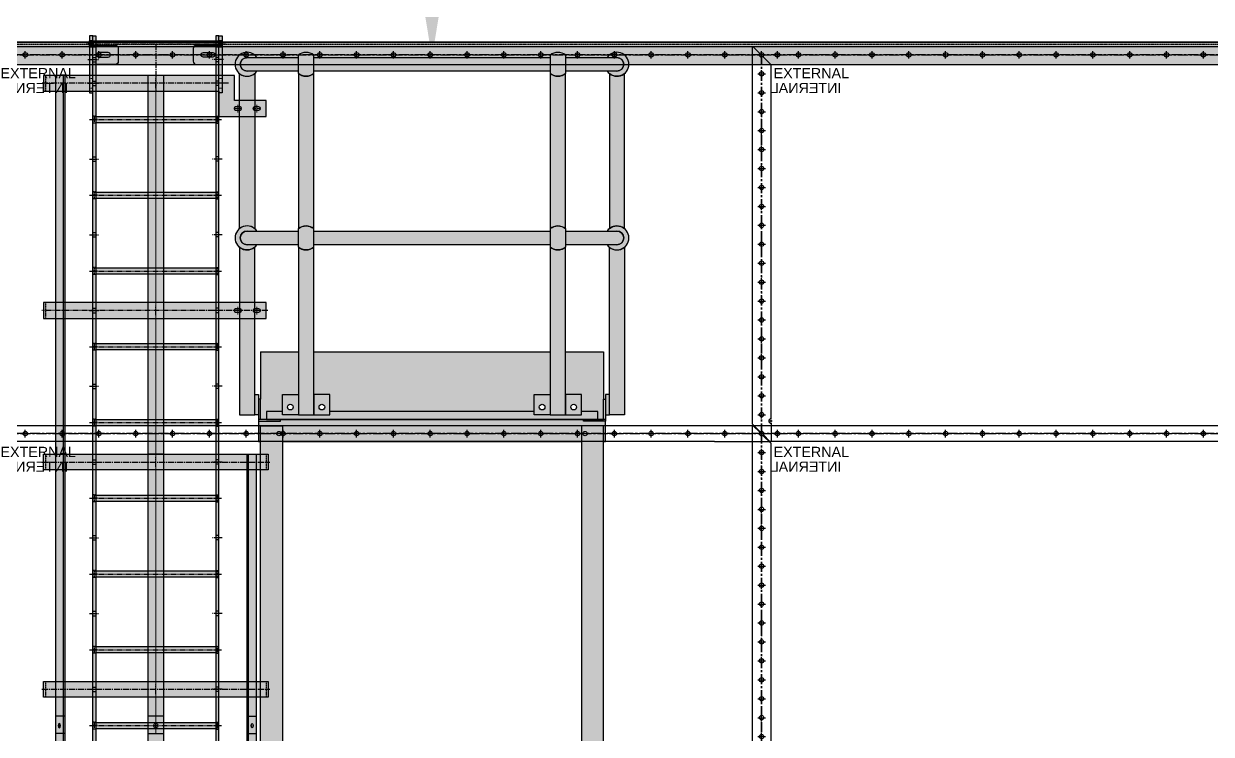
# Model space of a CAD drawing. Header units: millimetres. Extents: x -1425 to 254614, y -45665 to 8786.
# Drawn here: x 9912 to 13675, y 4387 to 6639 of the extents above; entities that cross this region are included whole.
import ezdxf
from ezdxf import colors
from ezdxf.entities.mleader import LeaderData, LeaderLine
from ezdxf.math import Vec2, Vec3

# ---------------------------------------------------------------- set-up
doc = ezdxf.new("R2010")
doc.units = ezdxf.units.MM
doc.header["$PDMODE"] = 4
for name, pattern in [('CENTER', [50.8, 31.75, -6.35, 6.35, -6.35]), ('CENTER2', [28.575, 19.05, -3.175, 3.175, -3.175]), ('HIDDEN', [0.375, 0.25, -0.125]), ('HIDDEN2', [4.7625, 3.175, -1.5875])]:
    doc.linetypes.add(name, pattern=pattern)
doc.layers.get('Defpoints').update_dxf_attribs({"color": 9})
doc.layers.add('BALMORAL Centerline (ISO)', color=1, linetype='Continuous', lineweight=18, true_color=0xff0000)
for name, color, linetype in [('Bolt Holes', 7, 'Continuous'), ('CENTRE', 1, 'CENTER'), ('CENTRELINE', 1, 'CENTER'), ('X 0001 M', 7, 'Continuous'), ('X 0203 M', 7, 'Continuous'), ('X 1001 H', 8, 'HIDDEN'), ('X 1001 M', 8, 'HIDDEN2'), ('X 1104 M - Ladder Rung Hidden', 8, 'HIDDEN2'), ('X 1515 M', 8, 'HIDDEN'), ('X 2001 M', 1, 'CENTER2'), ('X 2106 M - Ladder Bracket Centre', 1, 'CENTER'), ('X 2515 M', 1, 'CENTER'), ('X 5001 H', 8, 'Continuous'), ('X 5199 H - Ladder', 255, 'Continuous'), ('X 5199 H_LADDER', 255, 'Continuous')]:
    doc.layers.add(name, color=color, linetype=linetype)
doc.layers.add('X 5999 H', color=7, linetype='Continuous', true_color=0xffffff)
doc.styles.add('BIT STD. 2.0', font='isocpeur.ttf', dxfattribs={"height": 2})
doc.styles.add('GG STD. 1.8', font='arial.ttf', dxfattribs={"height": 1.8})
doc.dimstyles.new('BIT STD. 2.0', dxfattribs={"dimtxt": 2, "dimasz": 2, "dimexe": 1, "dimexo": 0.625, "dimgap": 1, "dimtad": 1, "dimdec": 0, "dimdsep": 46, "dimtxsty": 'BIT STD. 2.0', "dimcen": 0, "dimadec": 0, "dimazin": 0, "dimtfac": 1, "dimtdec": 0, "dimtmove": 0, "dimatfit": 3, "dimfxl": 1, "dimtfill": 1, "dimlwd": -1, "dimlwe": -1, "dimarcsym": 0})

# ---------------------------------------------------------------- blocks, each defined once
blk = doc.blocks.new('*D443')
at = {"color": 0, "transparency": 16777216}
blk.add_line((0, 6586.9), (0, 8141.3), dxfattribs=at)
at = {"layer": 'Defpoints', "color": 0, "transparency": 16777216}
for p in [(0, 7541.3), (0, 6540), (36750, 0)]:
    blk.add_point(p, dxfattribs=at)
at = {"color": 0, "transparency": 16777216, "insert": (-150, 7878.8), "char_height": 150, "attachment_point": 5, "rotation": 90, "style": 'BIT STD. 2.0', "bg_fill": 3, "box_fill_scale": 1.1, "bg_fill_color": 256, "bg_fill_true_color": 13158600, "bg_fill_transparency": 0}
blk.add_mtext('360.0%%D', dxfattribs=at)
blk = doc.blocks.new('*U73')
at = {"layer": 'CENTRELINE', "color": 0, "linetype": 'CENTER2', "transparency": 16777216}
for p, q in [((-12, 0), (-1.4, 0)), ((0, 1.4), (0, 12)), ((1.4, 0), (12, 0)), ((0, -12), (0, -1.4))]:
    blk.add_line(p, q, dxfattribs=at)
at = {"layer": 'CENTRELINE', "color": 0, "linetype": 'Continuous', "transparency": 16777216}
for p, q in [((-0.7, 0), (0.7, 0)), ((0, -0.7), (0, 0.7))]:
    blk.add_line(p, q, dxfattribs=at)
blk = doc.blocks.new('14mm DIA HOLE')
blk.add_circle((0, 0), 7)
at = {"layer": 'CENTRELINE', "linetype": 'CENTER2'}
blk.add_blockref('*U73', (0, 0), dxfattribs=at)
blk = doc.blocks.new('*U227')
blk.add_blockref('14mm DIA HOLE', (0, 0))
blk = doc.blocks.new('*U228')
at = {"layer": 'Bolt Holes', "color": 0, "linetype": 'ByBlock', "lineweight": -2, "transparency": 16777216}
for p in [(0, 0), (116.67, 0), (233.34, 0), (350.01, 0), (466.68, 0), (583.35, 0), (700.02, 0), (816.69, 0), (933.36, 0), (1050.03, 0), (1166.7, 0), (1283.37, 0), (1400.04, 0), (1516.71, 0), (1633.38, 0), (1750.05, 0), (1866.72, 0), (1983.39, 0), (2100.06, 0), (0, -1200), (116.67, -1200), (233.34, -1200), (350.01, -1200), (466.68, -1200), (583.35, -1200), (700.02, -1200), (816.69, -1200), (933.36, -1200), (1050.03, -1200), (1166.7, -1200), (1283.37, -1200), (1400.04, -1200), (1516.71, -1200), (1633.38, -1200), (1750.05, -1200), (1866.72, -1200), (1983.39, -1200), (2100.06, -1200)]:
    blk.add_blockref('*U227', p, dxfattribs=at)
blk = doc.blocks.new('*U78')
blk.add_blockref('14mm DIA HOLE', (0, 0))
blk = doc.blocks.new('*U79')
at = {"color": 0, "linetype": 'ByBlock', "lineweight": -2, "transparency": 16777216}
for p in [(0, 0), (0, -60), (0, -120), (0, -180), (0, -240), (0, -300), (0, -360), (0, -420), (0, -480), (0, -540), (0, -600), (0, -660), (0, -720), (0, -780), (0, -840), (0, -900), (0, -960), (0, -1020), (0, -1080)]:
    blk.add_blockref('*U78', p, dxfattribs=at)
blk = doc.blocks.new('Vertical Seam - D (1200)')
blk.add_blockref('*U79', (0, -60))
blk = doc.blocks.new('*U161')
blk.add_blockref('Vertical Seam - D (1200)', (0, 0))
blk = doc.blocks.new('*U133')
at = {"layer": 'X 2001 M', "color": 0, "transparency": 16777216}
for p, q in [((-4.12, 0), (-0.8, 0)), ((0, 0.8), (0, 4.12)), ((0.8, 0), (4.12, 0)), ((0, -4.12), (0, -0.8))]:
    blk.add_line(p, q, dxfattribs=at)
at = {"layer": 'X 2001 M', "color": 0, "linetype": 'Continuous', "transparency": 16777216}
for p, q in [((-0.4, 0), (0.4, 0)), ((0, -0.4), (0, 0.4))]:
    blk.add_line(p, q, dxfattribs=at)
blk = doc.blocks.new('*U130')
for p, q in [((0, 72), (0, 132)), ((0, 58), (0, 0))]:
    blk.add_line(p, q)
blk.add_arc((0, 65), 7, 90, 270)
at = {"layer": 'X 2001 M'}
blk.add_blockref('*U133', (0, 65), dxfattribs=at)
blk = doc.blocks.new('*U109')
for p, q in [((0, 692), (0, 1193.6)), ((0, 558), (0, 692)), ((0, 132), (0, 558))]:
    blk.add_line(p, q)
blk = doc.blocks.new('*U117')
for p, q in [((-619.6, 0), (-2453.6, 0)), ((-179.6, 0), (-619.6, 0)), ((-179.6, 0), (-165.6, 0)), ((-165.6, 0), (0, 0))]:
    blk.add_line(p, q)
blk = doc.blocks.new('1200 D')
for p, q in [((2423.6, 25), (-30, 25)), ((-30, 25), (-30, -1168.6))]:
    blk.add_line(p, q)
for points in [[(2423.6, 25), (2444.4, 4.2, 0.866025), (2454.2, -5.6), (2480, -31.4)], [(26.4, -1225), (5.6, -1204.2, 0.866025), (-4.2, -1194.4), (-30, -1168.6)]]:
    blk.add_lwpolyline(points, format="xyb")
at = {"layer": 'Defpoints', "color": 1, "linetype": 'CENTER'}
blk.add_lwpolyline([(0, -1200), (2450, -1200), (2450, 0), (0, 0)], close=True, dxfattribs=at)
for name, p in [('14mm DIA HOLE', (0, 0)), ('14mm DIA HOLE', (50, 0)), ('14mm DIA HOLE', (116.7, 0)), ('*U109', (2480, -1225)), ('*U130', (2480, -1225)), ('14mm DIA HOLE', (50, -1200)), ('14mm DIA HOLE', (116.7, -1200)), ('14mm DIA HOLE', (2450, -1200)), ('*U117', (2480, -1225))]:
    blk.add_blockref(name, p)
at = {"layer": 'Bolt Holes'}
for name, p in [('*U228', (233.4, 0)), ('*U161', (0, 0)), ('*U161', (2450, 0))]:
    blk.add_blockref(name, p, dxfattribs=at)
at = {"layer": 'Defpoints', "insert": (38.2, -41.7), "char_height": 32.4, "width": 6762.895, "attachment_point": 1, "style": 'GG STD. 1.8'}
blk.add_mtext('EXTERNAL', dxfattribs=at)
at = {"layer": 'Defpoints', "extrusion": (0, 0, -1), "insert": (252.9, -88.6), "char_height": 32.4, "width": 6762.895, "attachment_point": 1, "text_direction": (-1, 0, 0), "style": 'GG STD. 1.8'}
blk.add_mtext('INTERNAL', dxfattribs=at)
blk = doc.blocks.new('VERTICAL SEAM')
for p in [(-2450, 6540), (-2450, 5340)]:
    blk.add_blockref('1200 D', p)
blk = doc.blocks.new('*D441')
at = {"color": 0, "transparency": 16777216}
blk.add_line((9187.5, 6661.9), (9187.5, 8216.3), dxfattribs=at)
at = {"layer": 'Defpoints', "color": 0, "transparency": 16777216}
for p in [(9187.5, 7616.3), (9187.5, 6615), (36750, 0)]:
    blk.add_point(p, dxfattribs=at)
at = {"color": 0, "transparency": 16777216, "insert": (9037.5, 7953.8), "char_height": 150, "attachment_point": 5, "rotation": 90, "style": 'BIT STD. 2.0', "bg_fill": 3, "box_fill_scale": 1.1, "bg_fill_color": 256, "bg_fill_true_color": 13158600, "bg_fill_transparency": 0}
blk.add_mtext('270.0%%D', dxfattribs=at)
blk = doc.blocks.new('*U237')
at = {"layer": 'X 5001 H'}
h = blk.add_hatch(color=8, dxfattribs=at)
h.dxf.hatch_style = 1
h.paths.add_polyline_path([(0, 30), (0, -40), (36810, -40), (36810, 30)])
for p, q in [((0, 30), (36810, 30)), ((0, -40), (36810, -40))]:
    blk.add_line(p, q)
blk.add_lwpolyline([(0, 30), (36810, 30), (36810, -40), (0, -40)], close=True)
at = {"layer": 'X 1515 M', "color": 251, "true_color": 0x636466}
blk.add_line((0, -34), (36810, -34), dxfattribs=at)
at = {"layer": 'X 2515 M'}
blk.add_line((-66, 0), (36876, 0), dxfattribs=at)
blk = doc.blocks.new('GALV-LAD-STND-01 rung front elev')
at = {"layer": 'X 5199 H - Ladder'}
h = blk.add_hatch(color=256, dxfattribs=at)
h.paths.add_polyline_path([(-195, 0), (-195, -10), (-190, -10), (190, -10), (195, -10), (195, 0)])
h.paths.add_polyline_path([(-190, 10), (-194, 10), (-195, 10), (-195, 0), (195, 0), (195, 10), (190, 10)])
at = {"layer": 'X 0001 M'}
for points in [[(-190, 10), (190, 10)], [(190, -10), (-190, -10)]]:
    blk.add_lwpolyline(points, dxfattribs=at)
at = {"layer": 'X 1001 M'}
for p, q in [((-190, 11), (-200, 11)), ((-195, 10), (-190, 10)), ((-194, 10), (-190, 10)), ((190, 11), (200, 11)), ((195, 10), (190, 10)), ((190, 10), (190, 10)), ((-190, -11), (-200, -11)), ((-195, -10), (-190, -10)), ((-194, -10), (-190, -10)), ((195, -10), (190, -10)), ((190, -10), (190, -10)), ((190, -11), (200, -11))]:
    blk.add_line(p, q, dxfattribs=at)
at = {"layer": 'X 1104 M - Ladder Rung Hidden'}
for p, q in [((-195, 10), (-195, -10)), ((195, 10), (195, -10))]:
    blk.add_line(p, q, dxfattribs=at)
at = {"layer": 'X 2001 M'}
blk.add_line((-210.5, 0), (210.5, 0), dxfattribs=at)
at = {"layer": 'X 2106 M - Ladder Bracket Centre'}
for p, q in [((-185, 0), (-202, 0)), ((186, 0), (202, 0))]:
    blk.add_line(p, q, dxfattribs=at)
blk = doc.blocks.new('GALV-LAD-STND-01 rung top front elev')
at = {"layer": 'X 5199 H - Ladder'}
h = blk.add_hatch(color=256, dxfattribs=at)
h.paths.add_polyline_path([(210, 0), (210, 10), (198, 10), (188, 10), (-192, 10), (-202, 10), (-210, 10), (-210, 0)])
h.paths.add_polyline_path([(188, -10), (198, -10), (210, -10), (210, 0), (-210, 0), (-210, -10), (-202, -10), (-192, -10)])
at = {"layer": 'X 0001 M'}
for points in [[(-200, -10), (-210, -10), (-210, 10), (-200, 10)], [(-190, 10), (190, 10)], [(200, 10), (210, 10), (210, -10), (200, -10)], [(190, -10), (-190, -10)]]:
    blk.add_lwpolyline(points, dxfattribs=at)
at = {"layer": 'X 1001 M'}
for p, q in [((-200, 10), (-190, 10)), ((190, 10), (200, 10)), ((-200, -10), (-190, -10)), ((190, -10), (200, -10))]:
    blk.add_line(p, q, dxfattribs=at)
at = {"layer": 'X 2001 M'}
blk.add_line((-220.5, 0), (220.5, 0), dxfattribs=at)
blk = doc.blocks.new('GALV-LAD-STND-01 stringer hole front elev')
at = {"layer": 'X 1001 M'}
for p, q in [((-10, 7), (0, 7)), ((-10, -7), (0, -7))]:
    blk.add_line(p, q, dxfattribs=at)
at = {"layer": 'X 2001 M'}
blk.add_line((-20, 0), (10, 0), dxfattribs=at)
blk = doc.blocks.new('GALV-LAD-STND-01 2.00 ladder front elev_A')
at = {"layer": 'X 5199 H_LADDER'}
for points in [[(-200, 60), (-190, 60), (-190, -2330), (-200, -2330)], [(200, 60), (190, 60), (190, -2330), (200, -2330)]]:
    blk.add_hatch(color=256, dxfattribs=at).paths.add_polyline_path(points)
at = {"layer": 'X 0001 M'}
for points in [[(-200, 60), (-190, 60), (-190, -2330), (-200, -2330)], [(200, 60), (190, 60), (190, -2330), (200, -2330)]]:
    blk.add_lwpolyline(points, close=True, dxfattribs=at)
for name, p in [('GALV-LAD-STND-01 rung top front elev', (0, 35)), ('GALV-LAD-STND-01 stringer hole front elev', (-190, -15)), ('GALV-LAD-STND-01 stringer hole front elev', (-190, -90)), ('GALV-LAD-STND-01 rung front elev', (0, -205)), ('GALV-LAD-STND-01 stringer hole front elev', (-190, -330)), ('GALV-LAD-STND-01 rung front elev', (0, -445)), ('GALV-LAD-STND-01 stringer hole front elev', (-190, -570)), ('GALV-LAD-STND-01 rung front elev', (0, -685)), ('GALV-LAD-STND-01 stringer hole front elev', (-190, -810)), ('GALV-LAD-STND-01 rung front elev', (0, -925)), ('GALV-LAD-STND-01 stringer hole front elev', (-190, -1050)), ('GALV-LAD-STND-01 rung front elev', (0, -1165)), ('GALV-LAD-STND-01 stringer hole front elev', (-190, -1290)), ('GALV-LAD-STND-01 rung front elev', (0, -1405)), ('GALV-LAD-STND-01 stringer hole front elev', (-190, -1530)), ('GALV-LAD-STND-01 rung front elev', (0, -1645)), ('GALV-LAD-STND-01 stringer hole front elev', (-190, -1770)), ('GALV-LAD-STND-01 rung front elev', (0, -1885)), ('GALV-LAD-STND-01 stringer hole front elev', (-190, -2010)), ('GALV-LAD-STND-01 rung front elev', (0, -2125))]:
    blk.add_blockref(name, p, dxfattribs=at)
at = {"layer": 'X 0001 M', "xscale": -1}
for p in [(190, -15), (190, -90), (190, -330), (190, -570), (190, -810), (190, -1050), (190, -1290), (190, -1530), (190, -1770), (190, -2010)]:
    blk.add_blockref('GALV-LAD-STND-01 stringer hole front elev', p, dxfattribs=at)
blk = doc.blocks.new('Platform Shaded')
at = {"layer": 'X 5001 H'}
h = blk.add_hatch(color=9, dxfattribs=at)
h.dxf.hatch_style = 1
h.paths.add_polyline_path([(239.5, 1225), (169.5, 1225), (169.5, 47.5), (239.5, 47.5)])
h.paths.add_polyline_path([(221.5, 1200.1, -1), (235.5, 1200.1, -1)], flags=16)
h.paths.add_polyline_path([(1257.5, 1225), (1187.5, 1225), (1187.5, 47.5), (1257.5, 47.5)])
h.paths.add_polyline_path([(1191.5, 1200.1, -1), (1205.5, 1200.1, -1)], flags=16)
h.paths.add_polyline_path([(1187.5, 1225), (1257.5, 1225), (1257.5, 1175.1), (1263.5, 1175.1), (1263.5, 1239.1), (1193.5, 1239.1), (1193.5, 1245.1), (233.5, 1245.1), (233.5, 1239.1), (163.5, 1239.1), (163.5, 1175.1), (169.5, 1175.1), (169.5, 1225), (239.5, 1225), (239.5, 1175.1), (1187.5, 1175.1)])
h.paths.add_polyline_path([(233.5, 1245.1), (188.5, 1245.1), (169.5, 1245.1), (163.5, 1245.1), (163.5, 1239.1), (233.5, 1239.1)])
h.paths.add_polyline_path([(169.5, 1309.1), (163.5, 1309.1), (163.5, 1259.1), (163.5, 1245.1), (169.5, 1245.1)])
h.paths.add_polyline_path([(163.5, 1324.1), (151.5, 1324.1), (151.5, 1259.1), (163.5, 1259.1)])
h.paths.add_polyline_path([(151.5, 1790.7, -0.358633), (103.2, 1790.7), (103.2, 1259.1), (151.5, 1259.1)])
h.paths.add_polyline_path([(239.5, 1270.1), (188.5, 1270.1), (188.5, 1245.1), (1238.5, 1245.1), (1238.5, 1270.1), (1187.5, 1270.1), (1187.5, 1259.1), (1136.6, 1259.1), (1088.3, 1259.1), (1037.5, 1259.1), (1037.5, 1270.1), (389.5, 1270.1), (389.5, 1259.1), (338.6, 1259.1), (290.3, 1259.1), (239.5, 1259.1)])
h.paths.add_polyline_path([(290.3, 1324.1), (239.5, 1324.1), (239.5, 1259.1), (290.3, 1259.1)], flags=17)
h.paths.add_polyline_path([(273.5, 1284.1, -1), (255.5, 1284.1, -1)], flags=16)
h.paths.add_polyline_path([(338.6, 1324.1), (338.6, 1790.7, -0.358633), (290.3, 1790.7), (290.3, 1259.1), (338.6, 1259.1)])
h.paths.add_polyline_path([(389.5, 1324.1), (338.6, 1324.1), (338.6, 1259.1), (389.5, 1259.1)])
h.paths.add_polyline_path([(373.5, 1284.1, -1), (355.5, 1284.1, -1)], flags=16)
h.paths.add_polyline_path([(290.3, 1459.1), (169.5, 1459.1), (169.5, 1309.1), (169.5, 1245.1), (188.5, 1245.1), (188.5, 1270.1), (239.5, 1270.1), (239.5, 1324.1), (290.3, 1324.1)])
h.paths.add_polyline_path([(1088.3, 1459.1), (338.6, 1459.1), (338.6, 1324.1), (389.5, 1324.1), (389.5, 1270.1), (1037.5, 1270.1), (1037.5, 1324.1), (1088.3, 1324.1)])
h.paths.add_polyline_path([(1088.3, 1324.1), (1037.5, 1324.1), (1037.5, 1259.1), (1088.3, 1259.1)])
h.paths.add_polyline_path([(1071.5, 1284.1, -1), (1053.5, 1284.1, -1)], flags=16)
h.paths.add_polyline_path([(1136.6, 1324.1), (1136.6, 1790.7, -0.358633), (1088.3, 1790.7), (1088.3, 1259.1), (1136.6, 1259.1)])
h.paths.add_polyline_path([(1187.5, 1324.1), (1136.6, 1324.1), (1136.6, 1259.1), (1187.5, 1259.1)], flags=17)
h.paths.add_polyline_path([(1171.5, 1284.1, -1), (1153.5, 1284.1, -1)], flags=16)
h.paths.add_polyline_path([(1257.5, 1459.1), (1136.6, 1459.1), (1136.6, 1324.1), (1187.5, 1324.1), (1187.5, 1270.1), (1238.5, 1270.1), (1238.5, 1245.1), (1257.5, 1245.1), (1257.5, 1309.1)])
h.paths.add_polyline_path([(1263.5, 1245.1), (1193.5, 1245.1), (1193.5, 1239.1), (1263.5, 1239.1)], flags=17)
h.paths.add_polyline_path([(1263.5, 1309.1), (1257.5, 1309.1), (1257.5, 1245.1), (1263.5, 1245.1)])
h.paths.add_polyline_path([(1275.5, 1324.1), (1263.5, 1324.1), (1263.5, 1259.1), (1275.5, 1259.1)])
h.paths.add_polyline_path([(1323.8, 1790.7, -0.358633), (1275.5, 1790.7), (1275.5, 1259.1), (1323.8, 1259.1)])
h.paths.add_polyline_path([(1268.3, 1841.6), (1299.6, 1841.6, -1), (1299.6, 1798.6), (1268.3, 1798.6, 3.224786)])
h.paths.add_polyline_path([(1299.6, 1841.6), (1137.4, 1841.6), (1137.4, 1798.6), (1299.6, 1798.6, 1)])
h.paths.add_polyline_path([(1137.4, 1848.7, 0.373947), (1087.5, 1848.7), (1087.5, 1791.4, 0.373947), (1137.4, 1791.4)])
h.paths.add_polyline_path([(1087.5, 1841.6), (339.4, 1841.6), (339.4, 1798.6), (1087.5, 1798.6)])
h.paths.add_polyline_path([(339.4, 1848.7, 0.373947), (289.5, 1848.7), (289.5, 1791.4, 0.373947), (339.4, 1791.4)])
h.paths.add_polyline_path([(289.5, 1841.6), (127.3, 1841.6, 1), (127.3, 1798.6), (289.5, 1798.6)])
h.paths.add_polyline_path([(158.7, 1798.6), (127.3, 1798.6, -1), (127.3, 1841.6), (158.7, 1841.6, 3.224786)])
h.paths.add_polyline_path([(151.5, 2340.7, -0.358633), (103.2, 2340.7), (103.2, 1849.4, -0.358633), (151.5, 1849.4)])
h.paths.add_polyline_path([(338.6, 2340.7, -0.358633), (290.3, 2340.7), (290.3, 1849.4, -0.358633), (338.6, 1849.4)])
h.paths.add_polyline_path([(1136.6, 2340.7, -0.358633), (1088.3, 2340.7), (1088.3, 1849.4, -0.358633), (1136.6, 1849.4)])
h.paths.add_polyline_path([(1323.8, 2340.7, -0.358633), (1275.5, 2340.7), (1275.5, 1849.4, -0.358633), (1323.8, 1849.4)])
h.paths.add_polyline_path([(1268.3, 2391.6), (1299.6, 2391.6, -1), (1299.6, 2348.6), (1268.3, 2348.6, 3.224786)])
h.paths.add_polyline_path([(1299.6, 2391.6), (1137.4, 2391.6), (1137.4, 2348.6), (1299.6, 2348.6, 1)])
h.paths.add_polyline_path([(1137.4, 2398.7, 0.373947), (1087.5, 2398.7), (1087.5, 2341.4, 0.373947), (1137.4, 2341.4)])
h.paths.add_polyline_path([(1087.5, 2391.6), (339.4, 2391.6), (339.4, 2348.6), (1087.5, 2348.6)])
h.paths.add_polyline_path([(339.4, 2398.7, 0.373947), (289.5, 2398.7), (289.5, 2341.4, 0.373947), (339.4, 2341.4)])
h.paths.add_polyline_path([(289.5, 2391.6), (127.3, 2391.6, 1), (127.3, 2348.6), (289.5, 2348.6)])
h.paths.add_polyline_path([(127.3, 2391.6), (158.7, 2391.6, 3.224786), (158.7, 2348.6), (127.3, 2348.6, -1)])
for p, q in [((169.5, 1459.1), (290.3, 1459.1)), ((169.5, 1459.1), (169.5, 1309.1)), ((338.6, 1459.1), (1088.3, 1459.1)), ((1136.6, 1459.1), (1257.5, 1459.1)), ((1257.5, 1459.1), (1257.5, 1309.1))]:
    blk.add_line(p, q)
for points in [[(289.5, 2348.6), (127.3, 2348.6, -1), (127.3, 2391.6), (289.5, 2391.6)], [(1137.4, 2391.6), (1299.6, 2391.6, -1), (1299.6, 2348.6), (1137.4, 2348.6)], [(289.5, 1798.6), (127.3, 1798.6, -1), (127.3, 1841.6), (289.5, 1841.6)], [(1137.4, 1841.6), (1299.6, 1841.6, -1), (1299.6, 1798.6), (1137.4, 1798.6)]]:
    blk.add_lwpolyline(points, format="xyb")
for points in [[(339.4, 2391.6), (1087.5, 2391.6)], [(1087.5, 2348.6), (339.4, 2348.6)], [(339.4, 1841.6), (1087.5, 1841.6)], [(1087.5, 1798.6), (339.4, 1798.6)], [(1257.5, 1175.1), (1263.5, 1175.1), (1263.5, 1245.1), (163.5, 1245.1), (163.5, 1175.1), (169.5, 1175.1)], [(239.5, 1270.1), (188.5, 1270.1), (188.5, 1245.1), (1238.5, 1245.1), (1238.5, 1270.1), (1187.5, 1270.1)], [(1037.5, 1270.1), (389.5, 1270.1)], [(239.5, 1175.1), (1187.5, 1175.1)]]:
    blk.add_lwpolyline(points)
for points in [[(169.5, 1245.1), (169.5, 1309.1), (163.5, 1309.1), (163.5, 1239.1), (233.5, 1239.1), (233.5, 1245.1)], [(1257.5, 1245.1), (1257.5, 1309.1), (1263.5, 1309.1), (1263.5, 1239.1), (1193.5, 1239.1), (1193.5, 1245.1)], [(169.5, 1225), (239.5, 1225), (239.5, 47.5), (169.5, 47.5)], [(1257.5, 1225), (1187.5, 1225), (1187.5, 47.5), (1257.5, 47.5)]]:
    blk.add_lwpolyline(points, close=True)
for centre in [(228.5, 1200.1), (1198.5, 1200.1)]:
    blk.add_circle(centre, 7)
at = {"layer": 'X 0203 M'}
for points in [[(339.4, 2341.4), (339.4, 2398.7, 0.373947), (289.5, 2398.7), (289.5, 2341.4, 0.373947)], [(1137.4, 2341.4), (1137.4, 2398.7, 0.373947), (1087.5, 2398.7), (1087.5, 2341.4, 0.373947)], [(151.5, 1849.4, 0.358633), (103.2, 1849.4), (103.2, 2340.7, 0.358633), (151.5, 2340.7)], [(290.3, 1849.4, -0.358633), (338.6, 1849.4), (338.6, 2340.7, -0.358633), (290.3, 2340.7)], [(1088.3, 1849.4, -0.358633), (1136.6, 1849.4), (1136.6, 2340.7, -0.358633), (1088.3, 2340.7)], [(1275.5, 1849.4, -0.358633), (1323.8, 1849.4), (1323.8, 2340.7, -0.358633), (1275.5, 2340.7)], [(339.4, 1791.4), (339.4, 1848.7, 0.373947), (289.5, 1848.7), (289.5, 1791.4, 0.373947)], [(1137.4, 1791.4), (1137.4, 1848.7, 0.373947), (1087.5, 1848.7), (1087.5, 1791.4, 0.373947)], [(103.2, 1790.7), (103.2, 1259.1), (151.5, 1259.1), (151.5, 1790.7, -0.358633)], [(1323.8, 1790.7), (1323.8, 1259.1), (1275.5, 1259.1), (1275.5, 1790.7, 0.358633)]]:
    blk.add_lwpolyline(points, format="xyb", close=True, dxfattribs=at)
at = {"layer": 'X 0203 M', "ltscale": 10}
for points in [[(338.6, 1790.7, -0.358633), (290.3, 1790.7), (290.3, 1259.1), (239.5, 1259.1), (239.5, 1324.1), (290.3, 1324.1), (290.3, 1259.1), (338.6, 1259.1), (389.5, 1259.1), (389.5, 1324.1), (338.6, 1324.1), (338.6, 1259.1)], [(1136.6, 1790.7, -0.358633), (1088.3, 1790.7), (1088.3, 1259.1), (1037.5, 1259.1), (1037.5, 1324.1), (1088.3, 1324.1), (1088.3, 1259.1), (1136.6, 1259.1), (1187.5, 1259.1), (1187.5, 1324.1), (1136.6, 1324.1), (1136.6, 1259.1)]]:
    blk.add_lwpolyline(points, format="xyb", close=True, dxfattribs=at)
for points in [[(163.5, 1259.1), (151.5, 1259.1), (151.5, 1324.1), (163.5, 1324.1)], [(1263.5, 1259.1), (1275.5, 1259.1), (1275.5, 1324.1), (1263.5, 1324.1)]]:
    blk.add_lwpolyline(points, close=True, dxfattribs=at)
for centre in [(264.5, 1284.1), (364.5, 1284.1), (1062.5, 1284.1), (1162.5, 1284.1)]:
    blk.add_circle(centre, 9, dxfattribs=at)
at = {"layer": 'X 0203 M'}
for centre, radius, start, end in [((127.3, 2370.1), 38, 34.4571, 325.5429), ((127.3, 2370.1), 21.5, 90, 270), ((1299.6, 2370.1), 38, 214.4571, 145.5429), ((1299.6, 2370.1), 21.5, 270, 90), ((127.3, 1820.1), 38, 34.4571, 325.5429), ((1299.6, 1820.1), 38, 214.4571, 145.5429), ((127.3, 1820.1), 21.5, 90, 270), ((1299.6, 1820.1), 21.5, 270, 90)]:
    blk.add_arc(centre, radius, start, end, dxfattribs=at)
blk = doc.blocks.new('*U504')
at = {"layer": 'Defpoints', "color": 0, "linetype": 'CENTER2', "transparency": 16777216}
blk.add_line((0, 33.6), (0, -114.5), dxfattribs=at)
blk = doc.blocks.new('*U505')
at = {"layer": 'CENTRE', "color": 0, "linetype": 'CENTER2', "transparency": 16777216}
blk.add_line((10, 0), (-10, 0), dxfattribs=at)
blk = doc.blocks.new('*U506')
at = {"layer": 'CENTRE', "color": 0, "linetype": 'CENTER2', "transparency": 16777216}
blk.add_line((10, 0), (-10, 0), dxfattribs=at)
blk = doc.blocks.new('*U502')
at = {"layer": 'CENTRE', "color": 0, "linetype": 'CENTER2', "transparency": 16777216}
blk.add_line((-10, 0), (10, 0), dxfattribs=at)
blk = doc.blocks.new('*U503')
at = {"layer": 'CENTRE', "color": 0, "linetype": 'CENTER2', "transparency": 16777216}
blk.add_line((-10, 0), (10, 0), dxfattribs=at)
blk = doc.blocks.new('*U507')
at = {"layer": 'Defpoints', "color": 0, "linetype": 'CENTER2', "transparency": 16777216}
blk.add_line((-64.7, 0), (64.7, 0), dxfattribs=at)
blk = doc.blocks.new('*U508')
at = {"layer": 'CENTRE', "color": 0, "linetype": 'CENTER2', "transparency": 16777216}
blk.add_line((-10, 0), (10, 0), dxfattribs=at)
blk = doc.blocks.new('*U509')
at = {"layer": 'CENTRE', "color": 0, "linetype": 'CENTER2', "transparency": 16777216}
blk.add_line((10, 0), (-10, 0), dxfattribs=at)
blk = doc.blocks.new('*U501')
at = {"layer": 'X 5001 H'}
h = blk.add_hatch(color=253, dxfattribs=at)
h.dxf.hatch_style = 1
h.paths.add_polyline_path([(-210, -120), (-200, -120), (-200, 60), (-210, 60)])
at = {"layer": 'X 5001 H', "transparency": 33554687}
h = blk.add_hatch(color=256, dxfattribs=at)
h.dxf.hatch_style = 1
h.set_gradient(color1=(192, 192, 192), color2=(128, 128, 128), rotation=90, name='CYLINDER')
h.paths.add_polyline_path([(-210, 46), (-200, 46), (-200, 24), (-210, 24)])
at = {"layer": 'X 5001 H'}
h = blk.add_hatch(color=253, dxfattribs=at)
h.dxf.hatch_style = 1
h.paths.add_polyline_path([(210, 60), (200, 60), (200, -120), (210, -120)])
at = {"layer": 'X 5001 H', "transparency": 33554687}
h = blk.add_hatch(color=256, dxfattribs=at)
h.dxf.hatch_style = 1
h.set_gradient(color1=(192, 192, 192), color2=(128, 128, 128), rotation=90, name='CYLINDER')
h.paths.add_polyline_path([(210, 46), (200, 46), (200, 24), (210, 24)])
at = {"layer": 'X 5001 H'}
h = blk.add_hatch(color=253, dxfattribs=at)
h.dxf.hatch_style = 1
h.paths.add_polyline_path([(-118.8, -20), (-118.8, 20, 0.414214), (-128.8, 30), (-200, 30), (-200, -30), (-128.8, -30, 0.414214)])
edge = h.paths.add_edge_path(flags=16)
edge.add_line((-150.8, 7), (-180.3, 7))
edge.add_arc((-180.3, 0), 7, 90, 270)
edge.add_line((-180.3, -7), (-150.8, -7))
edge.add_arc((-150.8, 0), 7, 270, 450)
h = blk.add_hatch(color=253, dxfattribs=at)
h.dxf.hatch_style = 1
h.paths.add_polyline_path([(118.8, 20), (118.8, -20, 0.414214), (128.8, -30), (200, -30), (200, 30), (128.8, 30, 0.414214)])
edge = h.paths.add_edge_path(flags=16)
edge.add_line((150.8, 7), (180.3, 7))
edge.add_arc((180.3, 0), 7, -90, 90, ccw=False)
edge.add_line((180.3, -7), (150.8, -7))
edge.add_arc((150.8, 0), 7, 90, 270, ccw=False)
at = {"lineweight": 0}
for p, q in [((-200, 46), (-210, 46)), ((200, 46), (210, 46)), ((-210, 24), (-200, 24)), ((210, 24), (200, 24))]:
    blk.add_line(p, q, dxfattribs=at)
for points in [[(-200, 60), (-210, 60), (-210, -120), (-200, -120)], [(200, 60), (210, 60), (210, -120), (200, -120)]]:
    blk.add_lwpolyline(points, close=True)
for points in [[(-200, 30), (-128.8, 30, -0.414214), (-118.8, 20), (-118.8, -20, -0.414214), (-128.8, -30), (-200, -30)], [(-150.8, 7), (-180.3, 7, 1), (-180.3, -7), (-150.8, -7, 1)], [(200, 30), (128.8, 30, 0.414214), (118.8, 20), (118.8, -20, 0.414214), (128.8, -30), (200, -30)], [(150.8, 7), (180.3, 7, -1), (180.3, -7), (150.8, -7, -1)]]:
    blk.add_lwpolyline(points, format="xyb", close=True)
at = {"layer": 'X 1001 H', "lineweight": 0}
for p, q in [((-210, 0), (-200, 0)), ((210, 0), (200, 0)), ((-210, -30), (-200, -30)), ((210, -30), (200, -30)), ((-210, -75), (-200, -75)), ((210, -75), (200, -75)), ((-210, -105), (-200, -105)), ((210, -105), (200, -105))]:
    blk.add_line(p, q, dxfattribs=at)
at = {"layer": 'CENTRE', "linetype": 'CENTER2'}
for name, p in [('*U509', (-205, 35)), ('*U508', (205, 35)), ('*U502', (-205, -15)), ('*U505', (205, -15)), ('*U503', (-205, -90)), ('*U506', (205, -90))]:
    blk.add_blockref(name, p, dxfattribs=at)
at = {"layer": 'Defpoints', "color": 1, "linetype": 'CENTER2'}
for name in ['*U507', '*U504']:
    blk.add_blockref(name, (0, 0), dxfattribs=at)
blk = doc.blocks.new('*U474')
at = {"layer": 'X 5999 H', "true_color": 0xc7c8ca}
h = blk.add_hatch(color=9, dxfattribs=at)
h.dxf.hatch_style = 1
h.paths.add_polyline_path([(-317.7, 0), (-293.3, 0), (-293.3, 2085), (-317.7, 2085)])
at = {"layer": 'X 5999 H', "true_color": 0x939598}
h = blk.add_hatch(color=252, dxfattribs=at)
h.dxf.hatch_style = 1
h.paths.add_polyline_path([(-288.1, 2085), (-293.3, 2085), (-293.3, 0), (-288.1, 0)])
at = {"layer": 'X 5999 H', "true_color": 0xc7c8ca}
h = blk.add_hatch(color=9, dxfattribs=at)
h.dxf.hatch_style = 1
h.paths.add_polyline_path([(-25, 0), (25, 0), (25, 2085), (-25, 2085)])
for p, q in [((-317.7, 2085), (-317.7, 0)), ((-288.1, 2085), (-317.7, 2085)), ((-293.3, 2085), (-293.3, 0)), ((-288.1, 2085), (-288.1, 0)), ((-288.1, 0), (-317.7, 0))]:
    blk.add_line(p, q)
blk.add_lwpolyline([(-25, 0), (25, 0), (25, 2085), (-25, 2085)], close=True)
at = {"layer": 'BALMORAL Centerline (ISO)'}
blk.add_line((0, 0), (0, 2085), dxfattribs=at)
blk = doc.blocks.new('*U472')
at = {"layer": 'X 5999 H', "true_color": 0xc7c8ca}
h = blk.add_hatch(color=9, dxfattribs=at)
h.dxf.hatch_style = 1
h.paths.add_polyline_path([(-25, 0), (25, 0), (25, 885), (-25, 885)])
at = {"layer": 'X 5999 H', "true_color": 0x939598}
h = blk.add_hatch(color=252, dxfattribs=at)
h.dxf.hatch_style = 1
h.paths.add_polyline_path([(288.1, 0), (293.3, 0), (293.3, 885), (288.1, 885)])
at = {"layer": 'X 5999 H', "true_color": 0xc7c8ca}
h = blk.add_hatch(color=9, dxfattribs=at)
h.dxf.hatch_style = 1
h.paths.add_polyline_path([(317.7, 885), (293.3, 885), (293.3, 0), (317.7, 0)])
for p, q in [((288.1, 885), (288.1, 0)), ((288.1, 885), (317.7, 885)), ((293.3, 885), (293.3, 0)), ((317.7, 885), (317.7, 0)), ((288.1, 0), (317.7, 0))]:
    blk.add_line(p, q)
blk.add_lwpolyline([(-25, 0), (25, 0), (25, 885), (-25, 885)], close=True)
at = {"layer": 'BALMORAL Centerline (ISO)'}
blk.add_line((0, 0), (0, 885), dxfattribs=at)
blk = doc.blocks.new('*U459')
at = {"layer": 'Defpoints', "color": 0, "linetype": 'CENTER2', "transparency": 16777216}
blk.add_line((361, 0), (-361, 0), dxfattribs=at)
blk = doc.blocks.new('*U460')
at = {"layer": 'Defpoints', "color": 0, "linetype": 'CENTER2', "transparency": 16777216}
blk.add_line((0, -15), (0, 15), dxfattribs=at)
blk = doc.blocks.new('LAD-HOOP-01 (FULL) - FRONT')
at = {"layer": 'X 5001 H'}
h = blk.add_hatch(color=9, dxfattribs=at)
h.dxf.hatch_style = 1
h.paths.add_polyline_path([(-356, -25), (356, -25), (356, 25), (-356, 25)])
blk.add_lwpolyline([(-356, -25), (356, -25), (356, 25), (-356, 25)], close=True)
at = {"layer": 'X 1001 H'}
for p, q in [((-350, 25), (-350, -25)), ((350, 25), (350, -25))]:
    blk.add_line(p, q, dxfattribs=at)
at = {"layer": 'Defpoints', "color": 1, "linetype": 'CENTER2'}
for name in ['*U459', '*U460']:
    blk.add_blockref(name, (0, 0), dxfattribs=at)
blk = doc.blocks.new('*U514')
at = {"layer": 'X 2001 M', "color": 0, "linetype": 'CENTER2', "transparency": 16777216}
for p, q in [((-7.12, 0), (-1.4, 0)), ((0, 1.4), (0, 7.12)), ((1.4, 0), (7.12, 0)), ((0, -7.12), (0, -1.4))]:
    blk.add_line(p, q, dxfattribs=at)
at = {"layer": 'X 2001 M', "color": 0, "linetype": 'Continuous', "transparency": 16777216}
for p, q in [((-0.7, 0), (0.7, 0)), ((0, -0.7), (0, 0.7))]:
    blk.add_line(p, q, dxfattribs=at)
blk = doc.blocks.new('*U515')
at = {"layer": 'X 2001 M', "color": 0, "linetype": 'CENTER2', "transparency": 16777216}
for p, q in [((-7.12, 0), (-1.4, 0)), ((0, 1.4), (0, 7.12)), ((1.4, 0), (7.12, 0)), ((0, -7.12), (0, -1.4))]:
    blk.add_line(p, q, dxfattribs=at)
at = {"layer": 'X 2001 M', "color": 0, "linetype": 'Continuous', "transparency": 16777216}
for p, q in [((-0.7, 0), (0.7, 0)), ((0, -0.7), (0, 0.7))]:
    blk.add_line(p, q, dxfattribs=at)
blk = doc.blocks.new('*U513')
at = {"layer": 'X 5999 H', "true_color": 0xc7c8ca}
h = blk.add_hatch(color=9, dxfattribs=at)
h.dxf.hatch_style = 1
h.paths.add_polyline_path([(-317.7, 60), (-293.3, 60), (-293.3, -60.2), (-317.7, -60.2)])
edge = h.paths.add_edge_path(flags=16)
edge.add_ellipse((-305.5, 30), major_axis=(0, 7), ratio=0.5, start_angle=-45.5847, end_angle=225.5847)
edge.add_ellipse((-305.5, 30), major_axis=(0, 7), ratio=0.5, start_angle=225.5847, end_angle=314.4153)
edge = h.paths.add_edge_path(flags=16)
edge.add_ellipse((-305.5, -30.2), major_axis=(0, -7), ratio=0.5, start_angle=134.4153, end_angle=405.5847)
edge.add_ellipse((-305.5, -30.2), major_axis=(0, -7), ratio=0.5, start_angle=45.5847, end_angle=134.4153)
at = {"layer": 'X 5999 H', "true_color": 0x939598}
h = blk.add_hatch(color=252, dxfattribs=at)
h.dxf.hatch_style = 1
h.paths.add_polyline_path([(-288.1, -60.2), (-293.3, -60.2), (-293.3, 60), (-288.1, 60)])
at = {"layer": 'X 5999 H', "true_color": 0xc7c8ca}
h = blk.add_hatch(color=9, dxfattribs=at)
h.dxf.hatch_style = 1
h.paths.add_polyline_path([(-25, 60), (-25, -60), (25, -60), (25, 60)])
at = {"layer": 'X 5999 H', "true_color": 0x939598}
h = blk.add_hatch(color=252, dxfattribs=at)
h.dxf.hatch_style = 1
h.paths.add_polyline_path([(288.1, -60.2), (293.3, -60.2), (293.3, 60), (288.1, 60)])
at = {"layer": 'X 5999 H', "true_color": 0xc7c8ca}
h = blk.add_hatch(color=9, dxfattribs=at)
h.dxf.hatch_style = 1
h.paths.add_polyline_path([(317.7, 60), (293.3, 60), (293.3, -60.2), (317.7, -60.2)])
edge = h.paths.add_edge_path(flags=16)
edge.add_ellipse((305.5, 30), major_axis=(0, 7), ratio=0.5, start_angle=134.4153, end_angle=405.5847, ccw=False)
edge.add_ellipse((305.5, 30), major_axis=(0, 7), ratio=0.5, start_angle=45.5847, end_angle=134.4153, ccw=False)
edge = h.paths.add_edge_path(flags=16)
edge.add_ellipse((305.5, -30.2), major_axis=(0, -7), ratio=0.5, start_angle=-45.5847, end_angle=225.5847, ccw=False)
edge.add_ellipse((305.5, -30.2), major_axis=(0, -7), ratio=0.5, start_angle=225.5847, end_angle=314.4153, ccw=False)
at = {"layer": 'X 5999 H', "true_color": 0x939598}
h = blk.add_hatch(color=252, dxfattribs=at)
h.dxf.hatch_style = 1
edge = h.paths.add_edge_path()
edge.add_ellipse((-305.5, 30), major_axis=(0, 7), ratio=0.5, start_angle=-45.5847, end_angle=225.5847, ccw=False)
edge.add_ellipse((-300.5, 30), major_axis=(0, 7), ratio=0.5, start_angle=45.5847, end_angle=134.4153)
edge = h.paths.add_edge_path()
edge.add_ellipse((-305.5, -30.2), major_axis=(0, -7), ratio=0.5, start_angle=134.4153, end_angle=405.5847, ccw=False)
edge.add_ellipse((-300.5, -30.2), major_axis=(0, -7), ratio=0.5, start_angle=225.5847, end_angle=314.4153)
h = blk.add_hatch(color=252, dxfattribs=at)
h.dxf.hatch_style = 1
edge = h.paths.add_edge_path()
edge.add_ellipse((305.5, 30), major_axis=(0, 7), ratio=0.5, start_angle=134.4153, end_angle=405.5847)
edge.add_ellipse((300.5, 30), major_axis=(0, 7), ratio=0.5, start_angle=225.5847, end_angle=314.4153, ccw=False)
edge = h.paths.add_edge_path()
edge.add_ellipse((305.5, -30.2), major_axis=(0, -7), ratio=0.5, start_angle=-45.5847, end_angle=225.5847)
edge.add_ellipse((300.5, -30.2), major_axis=(0, -7), ratio=0.5, start_angle=45.5847, end_angle=134.4153, ccw=False)
for p, q in [((-317.7, 60), (-317.7, -60.2)), ((-288.1, 60), (-317.7, 60)), ((-293.3, 60), (-293.3, -60.2)), ((-288.1, 60), (-288.1, -60.2)), ((288.1, 60), (288.1, -60.2)), ((288.1, 60), (317.7, 60)), ((293.3, 60), (293.3, -60.2)), ((317.7, 60), (317.7, -60.2)), ((-317.7, -60.2), (-288.1, -60.2)), ((317.7, -60.2), (288.1, -60.2))]:
    blk.add_line(p, q)
blk.add_lwpolyline([(-25, -60), (25, -60), (25, 60), (-25, 60)], close=True)
for centre in [(0, 30), (0, -30)]:
    blk.add_circle(centre, 7)
at = {"extrusion": (0, 0, -1)}
for centre, major_axis in [((-305.5, 30), (0, 7)), ((305.5, -30.2), (0, -7))]:
    blk.add_ellipse(centre, major_axis=major_axis, ratio=0.5, dxfattribs=at)
for centre, major_axis in [((-300.5, 30), (0, 7)), ((300.5, -30.2), (0, -7))]:
    blk.add_ellipse(centre, major_axis=major_axis, ratio=0.5, start_param=3.937196, end_param=5.487582, dxfattribs=at)
for centre, major_axis in [((305.5, 30), (0, 7)), ((-305.5, -30.2), (0, -7))]:
    blk.add_ellipse(centre, major_axis=major_axis, ratio=0.5)
for centre, major_axis in [((300.5, 30), (0, 7)), ((-300.5, -30.2), (0, -7))]:
    blk.add_ellipse(centre, major_axis=major_axis, ratio=0.5, start_param=3.937196, end_param=5.487582)
at = {"layer": 'X 2001 M', "linetype": 'CENTER2'}
for name, p in [('*U514', (0, 30)), ('*U515', (0, -30))]:
    blk.add_blockref(name, p, dxfattribs=at)
blk = doc.blocks.new('*U517')
at = {"layer": 'BALMORAL Centerline (ISO)', "color": 0, "linetype": 'CENTER2', "transparency": 16777216}
for p, q in [((-12.12, 0), (-2.4, 0)), ((0, 2.4), (0, 12.12)), ((2.4, 0), (12.12, 0)), ((0, -12.12), (0, -2.4))]:
    blk.add_line(p, q, dxfattribs=at)
at = {"layer": 'BALMORAL Centerline (ISO)', "color": 0, "linetype": 'Continuous', "transparency": 16777216}
for p, q in [((-1.2, 0), (1.2, 0)), ((0, -1.2), (0, 1.2))]:
    blk.add_line(p, q, dxfattribs=at)
blk = doc.blocks.new('*U518')
at = {"layer": 'BALMORAL Centerline (ISO)', "color": 0, "linetype": 'CENTER2', "transparency": 16777216}
for p, q in [((-12.12, 0), (-2.4, 0)), ((0, 2.4), (0, 12.12)), ((2.4, 0), (12.12, 0)), ((0, -12.12), (0, -2.4))]:
    blk.add_line(p, q, dxfattribs=at)
at = {"layer": 'BALMORAL Centerline (ISO)', "color": 0, "linetype": 'Continuous', "transparency": 16777216}
for p, q in [((-1.2, 0), (1.2, 0)), ((0, -1.2), (0, 1.2))]:
    blk.add_line(p, q, dxfattribs=at)
blk = doc.blocks.new('*U519')
at = {"layer": 'Defpoints', "color": 0, "linetype": 'CENTER2', "transparency": 16777216}
blk.add_line((295.5, 0), (-295.5, 0), dxfattribs=at)
blk = doc.blocks.new('*U520')
at = {"layer": 'Defpoints', "color": 0, "linetype": 'CENTER2', "transparency": 16777216}
blk.add_line((0, -15), (0, 15), dxfattribs=at)
blk = doc.blocks.new('*U516')
at = {"layer": 'X 5001 H'}
h = blk.add_hatch(color=9, dxfattribs=at)
h.dxf.hatch_style = 1
h.paths.add_polyline_path([(200, -105), (350, -105), (350, -55), (250, -55), (250, 25), (-356, 25), (-356, -25), (200, -25)])
blk.add_line((200, -25), (200, 25))
blk.add_lwpolyline([(250, -55), (250, 25), (-356, 25), (-356, -25), (200, -25), (200, -105), (350, -105), (350, -55)], close=True)
for points in [[(253, -75, 1), (253, -85), (267, -85, 1), (267, -75)], [(313, -75, 1), (313, -85), (327, -85, 1), (327, -75)]]:
    blk.add_lwpolyline(points, format="xyb", close=True)
at = {"layer": 'X 1001 H'}
blk.add_line((-350, 25), (-350, -25), dxfattribs=at)
at = {"layer": 'BALMORAL Centerline (ISO)', "linetype": 'CENTER2'}
for name, p in [('*U518', (260, -80)), ('*U517', (320, -80))]:
    blk.add_blockref(name, p, dxfattribs=at)
at = {"layer": 'Defpoints', "color": 1, "linetype": 'CENTER2'}
for name, p in [('*U519', (-65.5, 0)), ('*U520', (0, 0))]:
    blk.add_blockref(name, p, dxfattribs=at)
blk = doc.blocks.new('*U524')
at = {"layer": 'BALMORAL Centerline (ISO)', "color": 0, "linetype": 'CENTER2', "transparency": 16777216}
for p, q in [((-12.12, 0), (-2.4, 0)), ((0, 2.4), (0, 12.12)), ((2.4, 0), (12.12, 0)), ((0, -12.12), (0, -2.4))]:
    blk.add_line(p, q, dxfattribs=at)
at = {"layer": 'BALMORAL Centerline (ISO)', "color": 0, "linetype": 'Continuous', "transparency": 16777216}
for p, q in [((-1.2, 0), (1.2, 0)), ((0, -1.2), (0, 1.2))]:
    blk.add_line(p, q, dxfattribs=at)
blk = doc.blocks.new('*U525')
at = {"layer": 'BALMORAL Centerline (ISO)', "color": 0, "linetype": 'CENTER2', "transparency": 16777216}
for p, q in [((-12.12, 0), (-2.4, 0)), ((0, 2.4), (0, 12.12)), ((2.4, 0), (12.12, 0)), ((0, -12.12), (0, -2.4))]:
    blk.add_line(p, q, dxfattribs=at)
at = {"layer": 'BALMORAL Centerline (ISO)', "color": 0, "linetype": 'Continuous', "transparency": 16777216}
for p, q in [((-1.2, 0), (1.2, 0)), ((0, -1.2), (0, 1.2))]:
    blk.add_line(p, q, dxfattribs=at)
blk = doc.blocks.new('*U522')
at = {"layer": 'Defpoints', "color": 0, "linetype": 'CENTER2', "transparency": 16777216}
blk.add_line((358, 0), (-358, 0), dxfattribs=at)
blk = doc.blocks.new('*U523')
at = {"layer": 'Defpoints', "color": 0, "linetype": 'CENTER2', "transparency": 16777216}
blk.add_line((0, -15), (0, 15), dxfattribs=at)
blk = doc.blocks.new('*U521')
at = {"layer": 'X 5001 H'}
h = blk.add_hatch(color=9, dxfattribs=at)
h.dxf.hatch_style = 1
h.paths.add_polyline_path([(-356, 25), (-356, -25), (350, -25), (350, 25)])
blk.add_lwpolyline([(-356, -25), (350, -25), (350, 25), (-356, 25)], close=True)
for points in [[(253, 5, 1), (253, -5), (267, -5, 1), (267, 5)], [(313, 5, 1), (313, -5), (327, -5, 1), (327, 5)]]:
    blk.add_lwpolyline(points, format="xyb", close=True)
at = {"layer": 'X 1001 H'}
blk.add_line((-350, 25), (-350, -25), dxfattribs=at)
at = {"layer": 'BALMORAL Centerline (ISO)', "linetype": 'CENTER2'}
for name, p in [('*U525', (260, 0)), ('*U524', (320, 0))]:
    blk.add_blockref(name, p, dxfattribs=at)
at = {"layer": 'Defpoints', "color": 1, "linetype": 'CENTER2'}
for name, p in [('*U522', (-3, 0)), ('*U523', (0, 0))]:
    blk.add_blockref(name, p, dxfattribs=at)
blk = doc.blocks.new('5.5h Access')
for name, p in [('*U501', (530.2, 6480)), ('Platform Shaded', (692.1, 4080)), ('*U516', (530.2, 6390)), ('*U474', (530.2, 4330)), ('*U521', (530.2, 5670)), ('*U472', (530.2, 4330)), ('*U513', (530.2, 4325))]:
    blk.add_blockref(name, p)
at = {"xscale": -1}
for p in [(530.2, 5190), (530.2, 4470)]:
    blk.add_blockref('LAD-HOOP-01 (FULL) - FRONT', p, dxfattribs=at)
at = {"layer": 'X 0001 M'}
blk.add_blockref('GALV-LAD-STND-01 2.00 ladder front elev_A', (530.2, 6480), dxfattribs=at)

msp = doc.modelspace()

# ---------------------------------------------------------------- dimensions: what is measured, and where the dimension line sits
at = {"color": 1}
dim = msp.add_ordinate_dim(feature_location=(0, 6540), offset=(0, 1001.2681), dtype=1, origin=(36750, 0), dimstyle='BIT STD. 2.0', override={"dimdec": 1, "dimlfac": 0.009796, "dimzin": 0, "dimpost": '%%D'}, dxfattribs=at)
dim.commit()
dim.dimension.update_dxf_attribs({"geometry": '*D443', "text_midpoint": (-150, 7878.7681)})

# ---------------------------------------------------------------- next in the draw order: block references
for p in [(12250, 0), (14700, 0)]:
    msp.add_blockref('VERTICAL SEAM', p)

# ---------------------------------------------------------------- next in the draw order: dimensions: what is measured, and where the dimension line sits
dim = msp.add_ordinate_dim(feature_location=(9187.5, 6615), offset=(0, 1001.2681), dtype=1, origin=(36750, 0), dimstyle='BIT STD. 2.0', override={"dimdec": 1, "dimlfac": 0.009796, "dimzin": 0, "dimpost": '%%D'}, dxfattribs=at)
dim.commit()
dim.dimension.update_dxf_attribs({"geometry": '*D441', "text_midpoint": (9037.5, 7953.7681)})

# ---------------------------------------------------------------- next in the draw order: block references
msp.add_blockref('5.5h Access', (9800, 60))
at = {"xscale": -1, "rotation": 180}
msp.add_blockref('*U237', (-30, 6540), dxfattribs=at)

# ---------------------------------------------------------------- next in the draw order: leaders
ml = msp.add_multileader_mtext('Standard')
ml.set_content('INDICATIVE ACCESS\\P(BY OTHERS)', color=256, style='BIT STD. 2.0')
ml.set_leader_properties(color=150)
ml.build(insert=Vec2(0, 0))
ml.multileader.update_dxf_attribs({"has_text_frame": 1, "text_left_attachment_type": 2, "text_right_attachment_type": 2, "dogleg_length": 3, "arrow_head_size": 135, "scale": 75})
ctx = ml.context
ctx.base_point, ctx.scale, ctx.char_height, ctx.arrow_head_size, ctx.landing_gap_size, ctx.plane_origin = Vec3(11642.3087, 7095.7345), 75, 150, 135, 75, Vec3(10848.307, 6531.5689)
ctx.left_attachment, ctx.right_attachment = 2, 2
notes = []
notes.append((ctx, [(0, (1, 1, 0), (11205.5862, 7095.7345), (1, 0), 436.7226, [(0, [(11205.5862, 6531.5689)], 0, [])])]))
ctx.mtext.insert, ctx.mtext.flow_direction = Vec3(11717.3087, 7310.7345), 5
for ctx, leaders in notes:
    for number, flags, end, landing, length, lines in leaders:
        leader = LeaderData()
        leader.index, (leader.has_last_leader_line, leader.has_dogleg_vector, leader.attachment_direction) = number, flags
        leader.last_leader_point, leader.dogleg_vector, leader.dogleg_length = Vec3(end), Vec3(landing), length
        for number, points, colour, breaks in lines:
            line = LeaderLine()
            line.index, line.vertices, line.color, line.breaks = number, Vec3.list(points), colors.encode_raw_color(colour), breaks
            leader.lines.append(line)
        ctx.leaders.append(leader)

doc.saveas('drawing.dxf')
